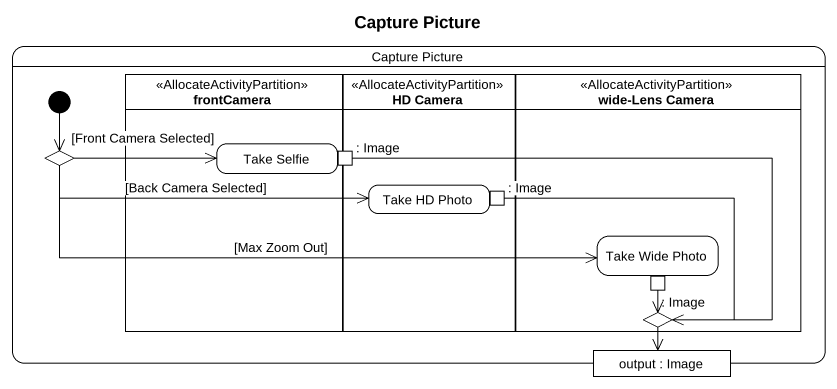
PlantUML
@startuml
title Capture Picture
hide empty description
state "Capture Picture" as Capture_Picture {
  state frontCamera <<AllocateActivityPartition>> {
    state "Take Selfie" as Take_Selfie {
      state ": Image" as Image <<outputPin>>
    }
  }
  state "HD Camera" as HD_Camera <<AllocateActivityPartition>> {
    state "Take HD Photo" as Take_HD_Photo {
      state ": Image" as Image_2 <<outputPin>>
    }
  }
  state "wide-Lens Camera" as wide_Lens_Camera <<AllocateActivityPartition>> {
    state "Take Wide Photo" as Take_Wide_Photo {
      state ": Image" as Image_3 <<outputPin>>
    }
    state choice2 <<choice>>
  }
  state choice1 <<choice>>
  state "output : Image" as output <<object>>
  [*] --> choice1
}
choice1 -right-> Take_Selfie : [Front Camera Selected]
choice1 -right-> Take_HD_Photo : [Back Camera Selected]
choice1 -right-> Take_Wide_Photo : [Max Zoom Out]
Image -right-> choice2
Image_2 --> choice2
Image_3 --> choice2
choice2 --> output
@enduml
